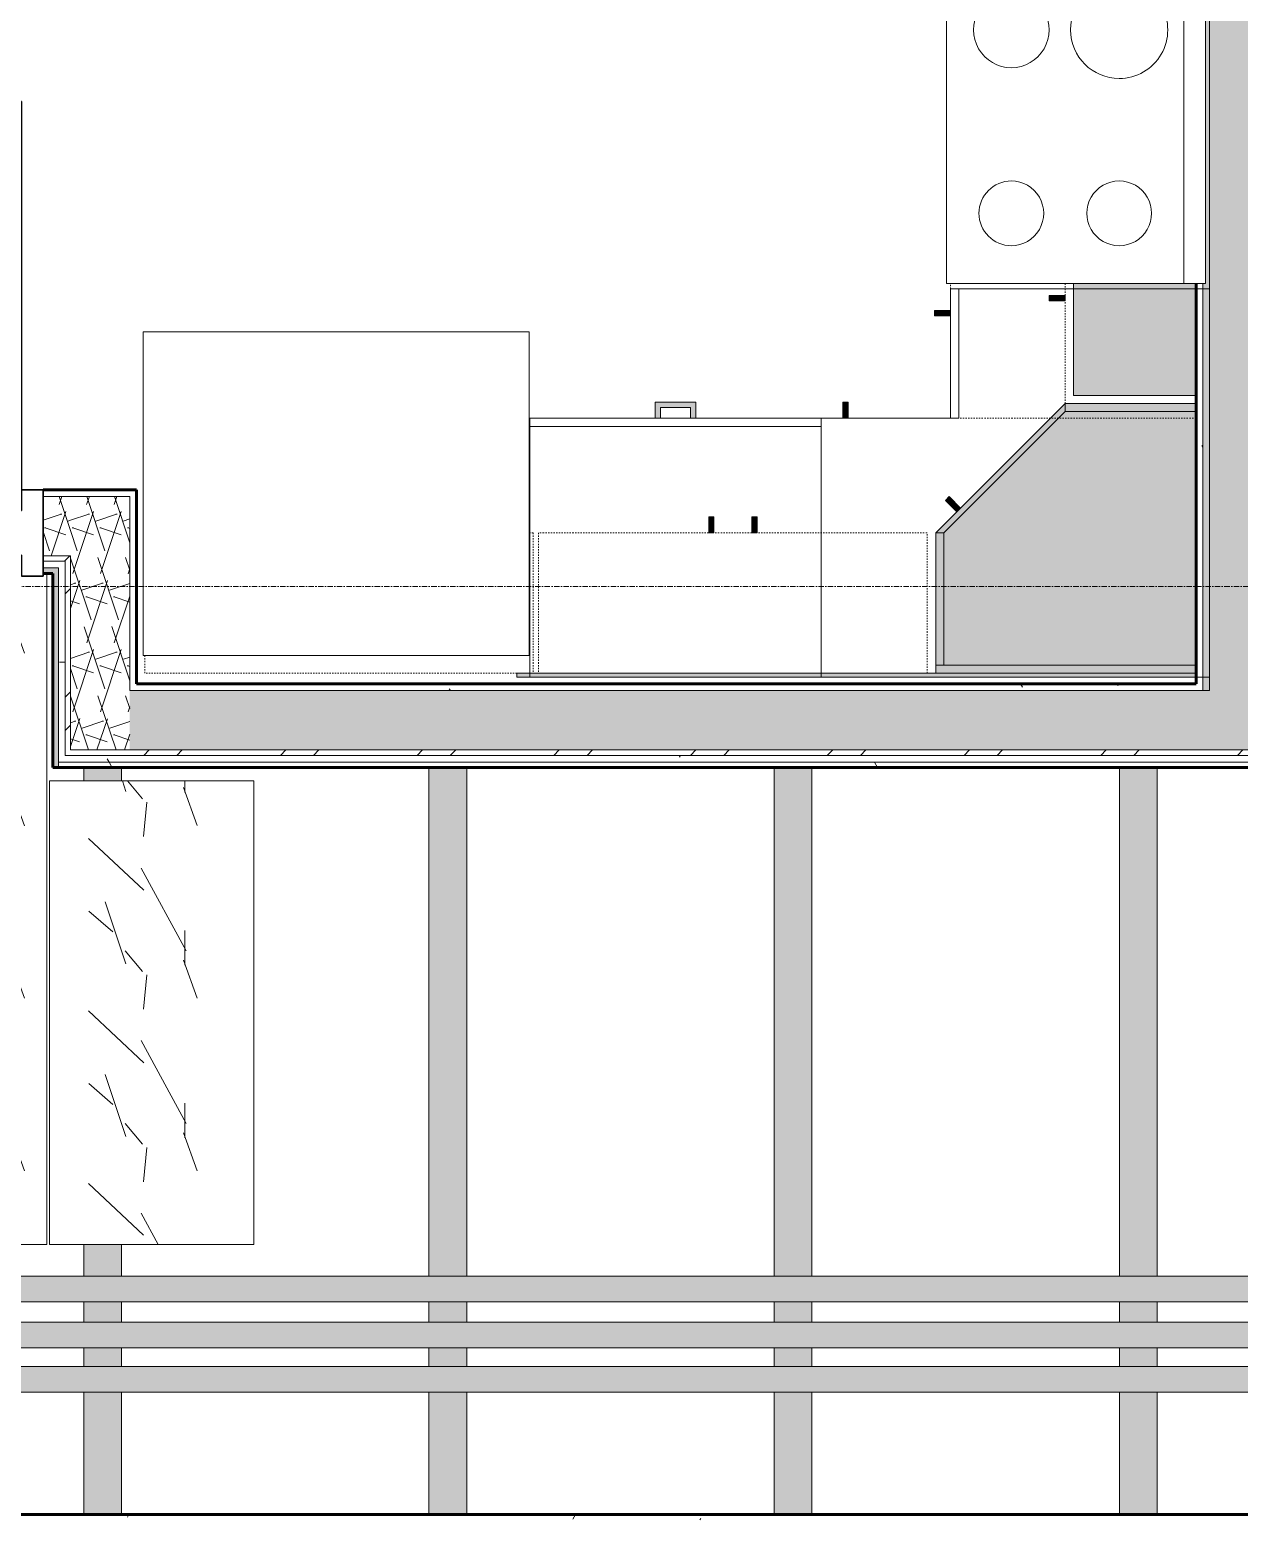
# Model space of a CAD drawing. Header units: inches. Extents: x -4169 to -1846, y 9706 to 12377.
# Drawn here: x -3028.7 to -2916.6, y 10380.9 to 10518.8 of the extents above; entities that cross this region are included whole.
import ezdxf

# ---------------------------------------------------------------- set-up
doc = ezdxf.new("R2010")
doc.units = ezdxf.units.IN
doc.header["$MEASUREMENT"] = 0
doc.linetypes.add('Dash', pattern=[0.25, 0.125, -0.125])
doc.linetypes.add('Grid Line 1_2_', pattern=[0.8749999999999999, 0.4999999999999999, -0.125, 0.125, -0.125])
for name, color, linetype, lineweight in [('0-1', 7, 'Continuous', 5), ('0-2', 50, 'Continuous', 18), ('A-CLNG', 13, 'Continuous', 18), ('A-CLNG-PATT-1', 252, 'Continuous', 18), ('A-DOOR', 31, 'Continuous', 18), ('A-DOOR-6', 31, 'Continuous', 30), ('A-DOOR-7', 31, 'Continuous', 9), ('A-DOOR-FRAM', 31, 'Continuous', 30), ('A-WALL', 113, 'Continuous', 18), ('A-WALL-2', 96, 'Continuous', 5), ('A-WALL-5', 50, 'Continuous', 18), ('A-WALL-PATT-4', 111, 'Continuous', 9), ('I-WALL', 2, 'Continuous', 18), ('I-WALL-2', 2, 'Continuous', 5), ('I-WALL-3', 2, 'Continuous', 60), ('P-PIPE', 3, 'Continuous', 9), ('P-PIPE-1', 3, 'Continuous', 5), ('Q-CASE', 31, 'Continuous', 9), ('Q-CASE-1', 9, 'Continuous', 9), ('Q-CASE-3', 250, 'Continuous', 9), ('Q-CASE-4', 250, 'Dash', 9), ('Q-CASE-5', 254, 'Continuous', 9), ('Q-CASE-HDLN-1', 250, 'Dash', 9), ('Q-SPCQ-1', 250, 'Continuous', 9), ('S-BEAM', 12, 'Continuous', 9), ('S-GRID-1', 1, 'Grid Line 1_2_', 9)]:
    doc.layers.add(name, color=color, linetype=linetype, lineweight=lineweight)
pattern_1 = [(0, (0, 0), (20.48, 5.12), [0.845, -14.515, 0.845, -14.515, -81.92]), (0, (0, 0), (20.48, 5.12), [-30.72, 0.845, -29.875, 0.845, -14.515, -35.84]), (0, (0, 0), (20.48, 5.12), [-76.8, 0.845, -9.395, 0.845, -24.755]), (120, (7.68, 2.56), (-14.67405006737632, 15.1762002695053), [0.8449999999999999, -14.515, 0.8449999999999999, -14.515, -81.91999999999999]), (120, (7.68, 2.56), (-14.67405006737632, 15.1762002695053), [-30.72, 0.8449999999999999, -29.875, 0.8449999999999999, -14.515, -35.84]), (120, (7.68, 2.56), (-14.67405006737632, 15.1762002695053), [-76.79999999999998, 0.8449999999999999, -9.394999999999998, 0.8449999999999999, -24.755]), (240, (10.24, 12.8), (-5.805949932623669, -20.2962002695053), [0.845, -14.515, 0.845, -14.515, -81.92]), (240, (10.24, 12.8), (-5.805949932623669, -20.2962002695053), [-30.72, 0.845, -29.875, 0.845, -14.515, -35.84]), (240, (10.24, 12.8), (-5.805949932623669, -20.2962002695053), [-76.8, 0.845, -9.395, 0.845, -24.755])]
pattern_2 = [(161.57, (0.32, 0.32), (-2.560496184573631, -0.0005373861552858683), [0, -18.214, 2.022, 0]), (18.43, (-0.32, 0.32), (-2.560496184573631, 0.0005373861552860904), [0, -18.214, 2.022, 0]), (108.43, (0.32, 0.32), (1.279220909290681, -6.400876726295667), [6.069999999999999, -14.166]), (71.57, (-0.32, 0.32), (1.279220909290681, 6.400876726295667), [6.07, -14.166])]
pattern_3 = [(45, (0, 0), (-6.335676759431466, 6.335676759431466), []), (45, (0, 9.6), (-6.335676759431466, 6.335676759431466), [])]

# ---------------------------------------------------------------- blocks, each defined once
blk = doc.blocks.new('Refrigerator_-_Side-by-Side_6047 - 36_ X 30_-345559-ENLARGED RCP - 2ND FLOOR PLAN')
at = {"layer": 'Q-SPCQ-1'}
for p, q in [((17.87499999999981, 14.42220360188391), (-17.87500000000018, 14.42220360188391)), ((-17.87500000000018, 14.42220360188391), (-17.87500000000018, -15.57779639811609)), ((17.8749999999998, -15.57779639811608), (17.8749999999998, 14.42220360188391)), ((-17.87500000000018, -15.57779639811608), (17.87499999999981, -15.57779639811608))]:
    blk.add_line(p, q, dxfattribs=at)
blk = doc.blocks.new('Range - 24_ x 30_-2320547-ENLARGED RCP - 2ND FLOOR PLAN')
at = {"layer": 'Q-SPCQ-1'}
for p, q in [((29.99999999999996, 23.99999999999998), (-1.957539771512496e-42, 23.99999999999998)), ((-1.957539771512497e-42, 23.99999999999999), (0, 0)), ((29.99999999999996, 0), (29.99999999999996, 23.99999999999998)), ((-2.664535259100375e-15, 21.99999999999997), (29.9999999999962, 21.99999999999997)), ((0, 0), (29.99999999999996, 0))]:
    blk.add_line(p, q, dxfattribs=at)
for centre, radius, start, end in [((6.499999999999339, 16.00000000000003), 4.499999999999293, 359.9999999999996, 179.9999999999998), ((23.49999999999869, 16.00000000000002), 2.999999999999963, 359.9999999999996, 179.9999999999997), ((6.499999999999339, 16.00000000000006), 4.499999999999299, 179.9999999999997, 359.9999999999989), ((23.49999999999869, 16.00000000000005), 2.999999999999962, 180.0000000000001, 3.562221243239139e-13), ((6.499999999999833, 5.999999999999932), 3.499999999999869, 359.9999999999996, 179.9999999999998), ((23.49999999999989, 5.999999999999961), 2.999999999999918, 359.9999999999996, 180), ((6.499999999999833, 5.999999999999954), 3.49999999999987, 180.0000000000001, 3.562221243239139e-13), ((23.49999999999989, 5.999999999999978), 2.999999999999916, 179.9999999999998, 359.9999999999989)]:
    blk.add_arc(centre, radius, start, end, dxfattribs=at)
blk = doc.blocks.new('OD_CW_Countertop - OD_CW_Countertop-2603317-ENLARGED RCP - 2ND FLOOR PLAN')
at = {"layer": 'Q-CASE-HDLN-1'}
for p, q in [((0.7377049180327883, -22.75000000066869), (0.7377049180327883, -2.575717417130423e-13)), ((0.7377049180327883, -2.589040093425925e-13), (10.23770491797858, -2.589040093425925e-13)), ((10.72615093273298, -2.589040093425925e-13), (13.23770491798216, -2.589040093425925e-13)), ((43.23770491798205, -2.589040093425925e-13), (48.862704917987, -2.589040093425925e-13)), ((49.36207775483152, -2.589040093425925e-13), (52.11333208114236, -2.589040093425925e-13)), ((52.61270491798687, -2.589040093425925e-13), (60.24925890323166, -2.589040093425925e-13)), ((60.7377049179856, -2.589040093425925e-13), (70.2377049179805, -2.589040093425925e-13)), ((70.2377049179805, -2.589040093425925e-13), (70.2377049179805, -22.75000000063773))]:
    blk.add_line(p, q, dxfattribs=at)
blk = doc.blocks.new('300 Series Wall Hung Cabinet_302 - 36_ x 36_-2571299-ENLARGED RCP - 2ND FLOOR PLAN')
at = {"layer": 'Q-CASE-1'}
for points in [[(-2.249999999996248, -13.18750000004974), (-2.249999999996248, -14.68675565727182), (-1.761553985242074, -14.68675565727182), (-1.761553985242074, -13.18750000004974)], [(1.750000000003695, -13.18750000004974), (1.750000000003695, -14.68675565727182), (2.238446014757869, -14.68675565727182), (2.238446014757869, -13.18750000004974)]]:
    blk.add_hatch(color=256, dxfattribs=at).paths.add_polyline_path(points, flags=0)
at = {"layer": 'Q-CASE-3'}
for p, q in [((-1.761553985245549, -13.18750000003935), (-2.249999999999733, -13.18750000003935)), ((-2.249999999999733, -13.18750000003935), (-2.249999999999733, -14.68675565726167)), ((-1.761553985245555, -14.68675565726167), (-1.761553985245555, -13.18750000003935)), ((2.23844601475449, -13.18750000003933), (1.750000000000306, -13.18750000003933)), ((1.750000000000306, -13.18750000003933), (1.750000000000306, -14.68675565726166)), ((2.238446014754484, -14.68675565726165), (2.238446014754484, -13.18750000003933)), ((-2.249999999999733, -14.68675565726167), (-1.761553985245549, -14.68675565726167)), ((1.750000000000306, -14.68675565726166), (2.23844601475449, -14.68675565726166))]:
    blk.add_line(p, q, dxfattribs=at)
at = {"layer": 'Q-CASE-4'}
for p, q in [((-17.99999999999978, -0.1875000000001704), (-17.99999999999978, -13.18750000003939)), ((18.0000000000002, -13.18750000003939), (18.0000000000002, -0.1875000000001705)), ((-17.99999999999978, -13.18750000003939), (18.0000000000002, -13.18750000003939))]:
    blk.add_line(p, q, dxfattribs=at)
blk = doc.blocks.new('300 Series Wall Hung Cabinet_302 - 18_ x 36_-V68-ENLARGED RCP - 2ND FLOOR PLAN')
at = {"layer": 'Q-CASE-4'}
for p, q in [((17.61249999426414, 13.18750000003899), (18.0000000000002, 13.18750000003899)), ((18.0000000000002, 13.18750000003899), (18.0000000000002, 0.1874999999997655)), ((-17.99999999999978, 0.1874999999997655), (-17.99999999999978, 1.812499987809711)), ((16.48749999993261, 0.1874999999997655), (-17.99999999999978, 0.1874999999997655))]:
    blk.add_line(p, q, dxfattribs=at)
blk = doc.blocks.new('Base Cabinet 3 Drawer 230 - Base Cabinet 3 Drawer 230 27_-2602705-ENLARGED RCP - 2ND FLOOR PLAN')
at = {"layer": 'Q-CASE-5'}
blk.add_hatch(color=256, dxfattribs=at).paths.add_polyline_path([(-0.6379222451255372, 24.00000000001053), (-0.6379222451255372, 25.00062716316593), (2.113332081185262, 25.00062716316593), (2.113332081185262, 24.00000000001053), (2.612704918030033, 24.00000000001053), (2.612704918030033, 25.50000000001087), (-1.137295081970137, 25.50000000001087), (-1.137295081970137, 24.00000000001053)], flags=0)
at = {"layer": 'Q-CASE-3'}
for p, q in [((-1.137295081967465, 23.99999999999995), (-1.137295081967467, 25.49999999999995)), ((-1.137295081967469, 25.49999999999995), (2.612704918032532, 25.49999999999994)), ((2.113332081187912, 25.00062716315531), (-0.6379222451228473, 25.00062716315533)), ((-0.6379222451228459, 23.99999999999995), (-0.6379222451228473, 25.00062716315533)), ((2.113332081187913, 23.99999999999995), (2.113332081187912, 25.00062716315531)), ((2.612704918032529, 25.49999999999994), (2.612704918032533, 23.99999999999995)), ((-12.76229508196745, 23.99999999999998), (14.23770491803254, 23.99999999999998)), ((-12.76229508196745, 23.24999999999998), (-12.76229508196745, 23.99999999999998)), ((-1.137295081967467, 23.99999999999995), (-0.6379222451228459, 23.99999999999995)), ((2.612704918032535, 23.99999999999995), (2.113332081187914, 23.99999999999995)), ((14.23770491803254, 23.99999999999998), (14.23770491803254, 23.24999999999998)), ((14.23770491803254, 23.24999999999998), (-12.76229508196745, 23.24999999999998)), ((-12.76229508196745, 23.24999999999998), (-12.76229508196745, -7.993605777301063e-14)), ((14.23770491803254, -7.993605777301063e-14), (14.23770491803254, 23.24999999999998)), ((-12.76229508196745, -7.993605777301063e-14), (14.23770491803254, -7.993605777301063e-14))]:
    blk.add_line(p, q, dxfattribs=at)
blk = doc.blocks.new('308 - 308-V75-ENLARGED RCP - 2ND FLOOR PLAN')
at = {"layer": 'Q-CASE'}
blk.add_hatch(color=256, dxfattribs=at).paths.add_polyline_path([(-12.00000000000256, 13.18750000008691), (-11.2500000000029, 13.18750000008725), (-3.75166564481333e-12, 24.43750000008793), (-3.240074875066058e-12, 25.18750000008759), (-11.74300699300892, 13.44449300708089)], flags=0)
at = {"layer": 'Q-CASE-1'}
for points in [[(8.770250780886611, 24.43750000008793), (12.12500000029303, 24.43750000008793), (12.12500000029303, 25.18750000008793), (-3.240074875066058e-12, 25.18750000008759), (-3.240074875066058e-12, 24.43750000008793)], [(12.12500000029286, 0.9375000000100612), (12.12500000029303, 24.43750000008793), (-3.75166564481333e-12, 24.43750000008793), (-11.25000000000273, 13.18750000008725), (-11.25000000000307, 0.9375000000100612), (8.77025078088644, 0.9375000000100612)], [(-12.00000000000273, 0.9375000000100612), (-11.25000000000307, 0.9375000000100612), (-11.2500000000029, 13.18750000008691), (-12.00000000000256, 13.18750000008691), (-12.0000000000029, 11.06249999998175)], [(-3.922195901395754e-12, 0.1875000000100613), (12.12500000029286, 0.1875000000100613), (12.12500000029286, 0.9375000000100612), (-12.00000000000273, 0.9375000000100612), (-12.00000000000273, 0.1875000000100613), (-11.25000000000307, 0.1875000000100613)]]:
    blk.add_hatch(color=256, dxfattribs=at).paths.add_polyline_path(points, flags=0)
at = {"layer": 'Q-CASE-5'}
blk.add_hatch(color=256, dxfattribs=at).paths.add_polyline_path([(-10.04728645042337, 15.14021354966728), (-9.7019029611464, 15.48559703894459), (-10.76203680310073, 16.54573088089789), (-11.10742029237684, 16.20034739162161)], flags=0)
at = {"layer": 'Q-CASE'}
for p, q in [((-11.99999999999977, 13.18750000007733), (-1.718625242119753e-13, 25.18750000007765)), ((-1.718625242119753e-13, 25.18750000007765), (-1.718625242119753e-13, 24.4375000000775)), ((-1.718625242119753e-13, 24.4375000000775), (-11.24999999999976, 13.18750000007733)), ((-11.24999999999976, 13.18750000007733), (-11.99999999999977, 13.18750000007733))]:
    blk.add_line(p, q, dxfattribs=at)
at = {"layer": 'Q-CASE-3'}
for p, q in [((-3.517186542012507e-13, 25.18750000007765), (12.12500000029658, 25.18750000007765)), ((-3.503974241397958e-13, 24.43750000007799), (-3.517186542012507e-13, 25.18750000007765)), ((-11.24999999999987, 13.18750000007722), (-6.714628852932957e-13, 24.43750000007753)), ((-6.714628852932957e-13, 24.43750000007753), (12.12500000029639, 24.43750000007753)), ((12.12500000029637, 24.43750000007799), (-3.517186542012507e-13, 24.43750000007799)), ((-10.76203680309766, 16.54573088088797), (-11.10742029237389, 16.20034739161175)), ((-11.10742029237388, 16.20034739161175), (-10.04728645041969, 15.14021354965755)), ((-9.701902961143464, 15.48559703893377), (-10.76203680309766, 16.54573088088797)), ((-11.99999999999978, 13.18750000007734), (-11.24999999999978, 13.18750000007734)), ((-11.99999999999978, 0.937499999999832), (-11.99999999999978, 13.18750000007734)), ((-11.24999999999987, 0.9374999999998294), (-11.24999999999987, 13.18750000007722)), ((-11.24999999999978, 13.18750000007734), (-11.24999999999978, 0.937499999999832)), ((-11.24999999999978, 0.937499999999832), (-11.99999999999978, 0.937499999999832)), ((-11.99999999999974, 0.1874999999998294), (-11.99999999999974, 0.9374999999998294)), ((-11.99999999999974, 0.9374999999998294), (12.1250000002958, 0.9374999999998294)), ((12.12500000029597, 0.9374999999998294), (-11.24999999999987, 0.9374999999998294))]:
    blk.add_line(p, q, dxfattribs=at)
blk = doc.blocks.new('Base Cabinet Corner 197 - Base Cabinet Corner 197-2569781-ENLARGED RCP - 2ND FLOOR PLAN')
at = {"layer": 'Q-CASE-5'}
for points in [[(0.7336453986006858, 33.51155398524975), (2.232901055823106, 33.51155398524941), (2.232901055823276, 34.00000000000393), (0.7336453986008563, 34.00000000000427)], [(10.23770491804509, 24.99674494113274), (10.23770491804492, 24.0000000000039), (10.72615093279944, 24.00000000000382), (10.72615093279978, 25.49925565722624), (10.23770491804527, 25.49925565722632), (10.23770491804509, 25.37500000027695)]]:
    blk.add_hatch(color=256, dxfattribs=at).paths.add_polyline_path(points, flags=0)
at = {"layer": 'Q-CASE-3'}
for p, q in [((0.7377049180324715, 35.99999999999996), (-23.26229508196744, 35.99999999999996)), ((-23.26229508196744, 35.99999999999996), (-23.26229508196744, -9.059419880941276e-14)), ((0.7377049180324715, 23.25000000000006), (0.7377049180324715, 35.99999999999996)), ((0.7377049180324715, 23.99999999999989), (0.7377049180324715, 35.99999999999996)), ((0.7336453985879625, 33.99999999999993), (0.7336453985879627, 33.51155398524574)), ((2.232901055810287, 33.99999999999993), (0.7336453985879626, 33.99999999999993)), ((0.7336453985879628, 33.51155398524575), (2.232901055810285, 33.51155398524575)), ((2.232901055810285, 33.51155398524574), (2.232901055810286, 33.99999999999993)), ((10.72615093278658, 25.49925565722229), (10.2377049180324, 25.49925565722229)), ((10.2377049180324, 25.49925565722229), (10.2377049180324, 23.99999999999997)), ((10.72615093278657, 23.99999999999997), (10.72615093278657, 25.49925565722229)), ((12.73770491803259, 23.99999999999989), (0.7377049180324712, 23.99999999999989)), ((0.7377049180324715, 23.25000000000006), (0.7377049180324715, 23.99999999999989)), ((10.2377049180324, 23.99999999999997), (10.72615093278658, 23.99999999999997)), ((12.73770491803259, -9.059419880941276e-14), (12.73770491803259, 23.99999999999989)), ((12.73770491803259, 23.25000000000006), (0.7377049180324712, 23.25000000000006)), ((-23.26229508196744, -9.059419880941276e-14), (12.73770491803259, -9.059419880941276e-14))]:
    blk.add_line(p, q, dxfattribs=at)
blk = doc.blocks.new('300 Series Wall Hung Cabinet_301 - 12_-2216986-ENLARGED RCP - 2ND FLOOR PLAN')
at = {"layer": 'Q-CASE-1'}
for points in [[(5.249999999988744, -12.43750000000864), (5.249999999988403, -1.062499999707427), (-5.124999999933947, -1.062499999707768), (-5.124999999933606, -12.43750000004274), (-0.2655912026035593, -12.43750000004257)], [(-3.511553985257364, -13.18750000004275), (-4.000000000011368, -13.18750000004275), (-4.000000000011027, -14.686755657265), (-3.511553985257023, -14.686755657265)]]:
    blk.add_hatch(color=256, dxfattribs=at).paths.add_polyline_path(points, flags=0)
at = {"layer": 'Q-CASE-3'}
for p, q in [((5.249999999999917, -1.062499999703528), (5.249999999999917, -12.4375000000391)), ((5.249999999999917, -12.4375000000391), (-5.12499999992558, -12.4375000000391)), ((-3.51155398524565, -13.18750000003935), (-3.999999999999833, -13.18750000003935)), ((-3.999999999999833, -13.18750000003935), (-3.999999999999833, -14.68675565726168)), ((-3.511553985245655, -14.68675565726168), (-3.511553985245655, -13.18750000003935)), ((-3.999999999999833, -14.68675565726168), (-3.51155398524565, -14.68675565726168))]:
    blk.add_line(p, q, dxfattribs=at)
at = {"layer": 'Q-CASE-4'}
for p, q in [((6.000000000000202, -13.18750000003934), (6.000000000000202, -1.06249999970352)), ((-5.12499999992632, -13.18750000003934), (6.000000000000202, -13.18750000003934))]:
    blk.add_line(p, q, dxfattribs=at)
blk = doc.blocks.new('CTR - 1st Phase - Unit Layouts_rvt-1-ENLARGED RCP - 2ND FLOOR PLAN')
at = {"layer": 'A-WALL-2'}
blk.add_hatch(color=256, dxfattribs=at).paths.add_polyline_path([(-2983.523736679711, 10458.78939611052), (-2920.573736679347, 10458.78939611052), (-2920.573736679347, 10459.16439611052), (-2983.523736679711, 10459.16439611052)], flags=0)
at = {"layer": 'A-WALL-5'}
for p, q in [((-2920.573736679344, 10459.16439611051), (-2983.523736679707, 10459.16439611051)), ((-2983.523736679707, 10458.78939611051), (-2983.523736679707, 10459.16439611051)), ((-2983.523736679707, 10458.78939611051), (-2920.573736679345, 10458.78939611051))]:
    blk.add_line(p, q, dxfattribs=at)
at = {"layer": '0-2'}
for name, p, rotation in [('OD_CW_Countertop - OD_CW_Countertop-2603317-ENLARGED RCP - 2ND FLOOR PLAN', (-2943.323736680014, 10482.05169119253), 89.9999999999732), ('Range - 24_ x 30_-2320547-ENLARGED RCP - 2ND FLOOR PLAN', (-2943.698736680116, 10525.28939611051), 269.9999999999817), ('300 Series Wall Hung Cabinet_301 - 12_-2216986-ENLARGED RCP - 2ND FLOOR PLAN', (-2919.51123667964, 10490.16439611058), 269.9999999999974), ('Base Cabinet Corner 197 - Base Cabinet Corner 197-2569781-ENLARGED RCP - 2ND FLOOR PLAN', (-2919.323736679344, 10482.05169119248), 90.00000000000179), ('Refrigerator_-_Side-by-Side_6047 - 36_ X 30_-345559-ENLARGED RCP - 2ND FLOOR PLAN', (-3000.273736685378, 10475.21159970021), 180), ('300 Series Wall Hung Cabinet_302 - 36_ x 36_-2571299-ENLARGED RCP - 2ND FLOOR PLAN', (-2963.511236679639, 10458.97689611051), 180)]:
    blk.add_blockref(name, p, dxfattribs=dict(at, rotation=rotation))
for name, p in [('Base Cabinet 3 Drawer 230 - Base Cabinet 3 Drawer 230 27_-2602705-ENLARGED RCP - 2ND FLOOR PLAN', (-2969.561441597377, 10458.78939611076)), ('308 - 308-V75-ENLARGED RCP - 2ND FLOOR PLAN', (-2932.69873667964, 10458.97689611051)), ('300 Series Wall Hung Cabinet_302 - 18_ x 36_-V68-ENLARGED RCP - 2ND FLOOR PLAN', (-3000.01123667964, 10458.97689611051))]:
    blk.add_blockref(name, p, dxfattribs=at)
blk = doc.blocks.new('CTR - 1st Phase - Shell_rvt-1-ENLARGED RCP - 2ND FLOOR PLAN')
at = {"layer": 'S-GRID-1'}
blk.add_line((-1846.456384802927, 10467.18939611052), (-4136.464459160497, 10467.18939611053), dxfattribs=at)
blk = doc.blocks.new('Dimension Lumber - LVL - 3_5X5_5-2120531-ENLARGED RCP - 2ND FLOOR PLAN')
at = {"layer": 'S-BEAM'}
h = blk.add_hatch(color=256, dxfattribs=at)
h.paths.add_polyline_path([(-34.62499999998692, 1.750000000004386), (-34.62499999998692, -1.749999999996693), (-23.28685949748046, -1.749999999996864), (-23.28685949748046, 1.750000000004216), (-25.90148839424, 1.750000000004216)], flags=0)
h.paths.add_polyline_path([(-20.91185949747341, -1.749999999996864), (-19.15884771874118, -1.749999999996864), (-19.15884771874118, 1.750000000004216), (-20.91185949747341, 1.750000000004216)], flags=0)
h.paths.add_polyline_path([(-16.78384771873584, 1.750000000004216), (-16.78384771873584, -1.749999999996864), (-14.91620703162255, -1.749999999997034), (-14.91620703162255, 1.750000000004045), (-15.84728043454686, 1.750000000004216)], flags=0)
h.paths.add_polyline_path([(-12.5412070316155, 1.750000000004045), (-12.5412070316155, -1.749999999997034), (-9.599999999849727, -1.749999999997034), (-9.599999999849727, 1.750000000004045)], flags=0)
h.paths.add_polyline_path([(33.37500000005831, -1.749999999997716), (34.62500000002137, -1.749999999997716), (34.62500000002137, 1.750000000003363), (33.37500000005831, 1.750000000003363), (33.37500000005831, -1.073660709659795)], flags=0)
for p, q in [((-34.62500000000161, 1.749999999999968), (-23.28685949749155, 1.749999999999968)), ((-20.91185949748952, 1.749999999999968), (-19.15884771875226, 1.749999999999968)), ((-16.78384771875195, 1.749999999999968), (-14.91620703163306, 1.749999999999968)), ((-12.54120703163275, 1.749999999999968), (-9.599999999863327, 1.749999999999968)), ((33.37500000004462, 1.749999999999968), (34.625000000008, 1.749999999999968)), ((-34.62500000000203, -1.750000000000163), (-23.2868594974919, -1.750000000000163)), ((-20.91185949748986, -1.750000000000163), (-19.15884771875259, -1.750000000000163)), ((-16.78384771875227, -1.750000000000163), (-14.91620703163338, -1.750000000000163)), ((-12.54120703163304, -1.750000000000163), (-9.599999999863599, -1.750000000000163)), ((33.37500000004462, -1.750000000000163), (34.62500000000885, -1.750000000000163))]:
    blk.add_line(p, q, dxfattribs=at)
blk = doc.blocks.new('Dimension Lumber - LVL - 3_5X5_5-V168-ENLARGED RCP - 2ND FLOOR PLAN')
at = {"layer": 'S-BEAM'}
h = blk.add_hatch(color=256, dxfattribs=at)
h.paths.add_polyline_path([(-34.62499999998624, 1.536685302090755), (-34.62499999998624, -1.749999999996864), (-23.28685949747978, -1.749999999997034), (-23.28685949747978, 1.750000000004045), (-34.62499999998624, 1.750000000004216)], flags=0)
h.paths.add_polyline_path([(-20.91185949747273, 1.536685302090584), (-20.91185949747273, -1.749999999997034), (-19.1588477187405, -1.749999999997034), (-19.1588477187405, 1.750000000004045), (-20.91185949747273, 1.750000000004045)], flags=0)
h.paths.add_polyline_path([(-16.78384771873516, 1.750000000004045), (-16.78384771873516, -1.749999999997034), (-14.91620703162186, -1.749999999997205), (-14.91620703162186, 1.750000000003875), (-15.84728043454618, 1.750000000004045)], flags=0)
h.paths.add_polyline_path([(-12.54120703161482, -1.749999999997205), (34.62500000001864, -1.749999999997887), (34.62500000001864, 1.750000000003193), (-12.54120703161482, 1.750000000003875), (-12.54120703161482, 1.536685302090414)], flags=0)
for p, q in [((-34.62500000000161, 1.749999999999968), (-23.28685949749154, 1.749999999999968)), ((-20.91185949748952, 1.749999999999968), (-19.15884771875225, 1.749999999999968)), ((-16.78384771875194, 1.749999999999968), (-14.91620703163264, 1.749999999999968)), ((-12.54120703163232, 1.749999999999968), (34.62500000000885, 1.749999999999968)), ((-34.62500000000203, -1.750000000000163), (-23.2868594974919, -1.750000000000163)), ((-20.91185949748987, -1.750000000000163), (-19.15884771875259, -1.750000000000163)), ((-16.78384771875226, -1.750000000000163), (-14.91620703163294, -1.750000000000163)), ((-12.54120703163261, -1.750000000000163), (34.62500000000843, -1.750000000000163))]:
    blk.add_line(p, q, dxfattribs=at)
blk = doc.blocks.new('HOLLOW METAL - UNIT DOOR-2160818-ENLARGED RCP - 2ND FLOOR PLAN')
at = {"layer": 'A-DOOR-6'}
for p, q in [((17.99999999999985, 40.12499999999997), (16.24999999999985, 40.12499999999997)), ((16.24999999999985, 40.12499999999997), (16.2499999999999, 4.124999999999967)), ((17.9999999999999, 4.124999999999972), (17.99999999999985, 40.12499999999997)), ((16.2499999999999, 4.124999999999967), (17.9999999999999, 4.124999999999972))]:
    blk.add_line(p, q, dxfattribs=at)
at = {"layer": 'A-DOOR-7'}
blk.add_arc((17.99999999999991, 4.12499999999997), 35.99999999999997, 90.00000000000044, 180.0000000000005, dxfattribs=at)
at = {"layer": 'A-DOOR-FRAM'}
for p, q in [((-18.00000000000011, 4.124999999999997), (-20.0000000000001, 4.124999999999997)), ((-20.0000000000001, 4.124999999999997), (-20.0000000000001, -3.87499999999997)), ((-18.00000000000011, 2.187500000000005), (-18.00000000000011, 4.124999999999997)), ((17.99999999999989, 4.124999999999997), (17.99999999999989, 2.187500000000005)), ((19.99999999999988, 4.124999999999997), (17.99999999999989, 4.124999999999997)), ((19.99999999999988, -3.87499999999997), (19.99999999999988, 4.124999999999997)), ((-17.37500000000012, 2.187500000000005), (-18.00000000000011, 2.187500000000005)), ((-17.37500000000012, -1.937500000000014), (-17.37500000000012, 2.187500000000005)), ((17.99999999999989, 2.187500000000005), (17.37499999999992, 2.187500000000005)), ((17.37499999999992, 2.187500000000005), (17.37499999999992, -1.937500000000014)), ((-18.00000000000011, -3.87499999999997), (-18.00000000000011, -1.937500000000014)), ((-18.00000000000011, -1.937500000000014), (-17.37500000000012, -1.937500000000014)), ((17.37499999999992, -1.937500000000014), (17.99999999999989, -1.937500000000014)), ((17.99999999999989, -1.937500000000014), (17.99999999999989, -3.87499999999997)), ((-20.0000000000001, -3.87499999999997), (-18.00000000000011, -3.87499999999997)), ((17.99999999999989, -3.87499999999997), (19.99999999999988, -3.87499999999997))]:
    blk.add_line(p, q, dxfattribs=at)

msp = doc.modelspace()

# ---------------------------------------------------------------- hatches: boundary and pattern name
at = {"layer": 'A-CLNG-PATT-1'}
h = msp.add_hatch(dxfattribs=at)
h.set_pattern_fill('FP_55', color=256, style=0, pattern_type=2)
h.set_pattern_definition([(108.435, (4.16, 0), (-16.00052108790088, 32.00033826251902), [6.072, -44.525]), (139.399, (2.24, 5.76), (-96.00016541438214, 79.99987980873014), [2.95, -144.562]), (136.848, (16, 7.68), (-240.0020285187108, 223.9982064010868), [7.017999999999999, -343.889]), (109.983, (10.88, 12.48), (-47.99971113279147, 127.9998680826218), [3.746, -183.53]), (90, (9.6, 0), (-16, 16), [3.2, -12.8]), (118.443, (9.6, 3.2), (112.0002198994884, -207.9993794088488), [8.734, -427.981]), (84.28900000000002, (5.44, 10.88), (-16.00092206112034, -143.9994794650104), [3.216, -157.582]), (129.806, (5.76, 14.08), (64.00060152693437, -80.0001644072721), [2.499, -122.465])])
h.paths.add_polyline_path([(-3084.455205158496, 10406.18939611065), (-3065.505205158498, 10406.18939611065), (-3065.505205158498, 10468.16439611057), (-3067.423736679121, 10468.16439611057), (-3067.423736679121, 10468.41439611056), (-3083.748736679104, 10468.41439611057), (-3083.748736679104, 10450.41439611053), (-3084.455205158496, 10450.41439611053), (-3084.455205158496, 10409.99632363564)], flags=0)
h.paths.add_polyline_path([(-3007.905205158499, 10406.18939611065), (-3007.905205158498, 10449.16439611055), (-3026.855205158498, 10449.16439611055), (-3026.855205158498, 10406.18939611065), (-3008.343406002543, 10406.18939611065)], flags=0)
h.paths.add_polyline_path([(-3065.255205158495, 10406.18939611065), (-3027.105205158498, 10406.18939611065), (-3027.105205158497, 10468.41439611056), (-3027.42373667912, 10468.41439611056), (-3027.42373667912, 10468.16439611056), (-3029.42373667912, 10468.16439611056), (-3029.42373667912, 10468.41439611056), (-3065.255205158496, 10468.41439611056), (-3065.255205158496, 10409.99632363564)], flags=0)
at = {"layer": 'A-WALL-PATT-4'}
h = msp.add_hatch(dxfattribs=at)
h.set_pattern_fill('FP_1', color=256, style=0, pattern_type=2)
h.set_pattern_definition(pattern_1)
h.paths.add_polyline_path([(-2919.948736679347, 10458.16439611052), (-2919.948736679341, 10495.28939611052), (-2920.573736679347, 10495.28939611052), (-2920.573736679347, 10458.16439611052)], flags=0)
h.paths.add_polyline_path([(-2920.573736679346, 10525.28939611053), (-2919.948736679341, 10525.28939611053), (-2919.94873667934, 10576.28939611051), (-2920.573736679346, 10576.28939611051), (-2920.573736679346, 10526.04628587438)], flags=0)
h.paths.add_polyline_path([(-2920.573736679346, 10581.03939611053), (-2919.94873667934, 10581.03939611053), (-2919.948736679339, 10698.5026946766), (-2920.573736679346, 10698.5026946766), (-2920.573736679346, 10590.97206691012)], flags=0)
h.paths.add_polyline_path([(-2919.948736679339, 10770.5026946766), (-2919.948736679339, 10843.13939611053), (-2920.573736679345, 10843.13939611053), (-2920.573736679345, 10770.5026946766)], flags=0)
h = msp.add_hatch(dxfattribs=at)
h.set_pattern_fill('FP_2', color=256, style=0, pattern_type=2)
h.set_pattern_definition(pattern_2)
h.paths.add_polyline_path([(-2919.32272200307, 10457.53939611052), (-2913.823736679347, 10457.53939611052), (-2913.823736679346, 10691.35360670466), (-2913.948736673989, 10691.35360670466), (-2913.948736673988, 10721.35360670467), (-2913.823736679346, 10721.35360670467), (-2913.823736679345, 10843.13939611053), (-2919.323736679345, 10843.13939611053), (-2919.323736679348, 10457.53939611052)], flags=0)
h = msp.add_hatch(dxfattribs=at)
h.set_pattern_fill('FP_1', color=256, style=0, pattern_type=2)
h.set_pattern_definition(pattern_1)
h.paths.add_polyline_path([(-3019.398736684892, 10475.53939611056), (-3019.42121869928, 10476.16439611056), (-3027.42373667912, 10476.16439611056), (-3027.42373667912, 10475.53939611056), (-3024.898736684892, 10475.53939611056)], flags=0)
h.paths.add_polyline_path([(-3084.748736679086, 10475.53939611056), (-3067.423736679121, 10475.53939611056), (-3067.423736679121, 10476.16439611057), (-3084.748736679086, 10476.16439611057), (-3084.748736679086, 10475.77978072596)], flags=0)
h = msp.add_hatch(dxfattribs=at)
h.set_pattern_fill('FP_2', color=256, style=0, pattern_type=2)
h.set_pattern_definition(pattern_2)
h.paths.add_polyline_path([(-3024.89873668499, 10470.03939611056), (-3024.898736684892, 10475.53939611056), (-3027.42373667912, 10475.53939611056), (-3027.42373667912, 10470.03939611057), (-3025.226390023301, 10470.03939611057)], flags=0)
h.paths.add_polyline_path([(-3084.873736679104, 10470.03939611057), (-3067.423736679135, 10470.03939611057), (-3067.423736679121, 10475.53939611056), (-3085.373736679103, 10475.53939611056), (-3085.373736679103, 10470.03939611057)], flags=0)
h = msp.add_hatch(dxfattribs=at)
h.set_pattern_fill('FP_2', color=256, style=0, pattern_type=2)
h.set_pattern_definition(pattern_2)
h.paths.add_polyline_path([(-3019.398736684893, 10452.03939611052), (-3019.398736684892, 10475.53939611056), (-3024.898736684892, 10475.53939611056), (-3024.898736684893, 10452.03939611053)], flags=0)
h = msp.add_hatch(dxfattribs=at)
h.set_pattern_fill('FP_38', color=256, style=0, pattern_type=2)
h.set_pattern_definition(pattern_3)
h.paths.add_polyline_path([(-3025.444191230346, 10469.53939611056), (-3025.398736684893, 10469.53939611056), (-3025.413022399178, 10470.03939611057), (-3027.42373667912, 10470.03939611057), (-3027.42373667912, 10469.53939611056), (-3026.023736684893, 10469.53939611056)], flags=0)
h.paths.add_polyline_path([(-3083.748736679104, 10469.53939611057), (-3067.423736679121, 10469.53939611057), (-3067.423736679121, 10470.03939611057), (-3084.873736679106, 10470.03939611057), (-3084.873736679106, 10469.53939611057), (-3084.248736679105, 10469.53939611057)], flags=0)
h = msp.add_hatch(dxfattribs=at)
h.set_pattern_fill('FP_1', color=256, style=0, pattern_type=2)
h.set_pattern_definition(pattern_1)
h.paths.add_polyline_path([(-3026.023736684894, 10450.91439611052), (-3025.398736684893, 10450.91439611052), (-3025.398736684893, 10469.53939611056), (-3026.023736684893, 10469.53939611056), (-3026.023736684893, 10468.78939611057)], flags=0)
h = msp.add_hatch(dxfattribs=at)
h.set_pattern_fill('FP_38', color=256, style=0, pattern_type=2)
h.set_pattern_definition(pattern_3)
h.paths.add_polyline_path([(-3025.226390023301, 10451.53939611052), (-3024.89873668504, 10451.53939611052), (-3024.89873668504, 10470.03939611049), (-3025.398736684893, 10470.03939611057), (-3025.398736684893, 10451.53939611052)], flags=0)
h = msp.add_hatch(dxfattribs=at)
h.set_pattern_fill('FP_1', color=256, style=0, pattern_type=2)
h.set_pattern_definition(pattern_1)
h.paths.add_polyline_path([(-2788.69873667896, 10457.53939611051), (-2786.098736680264, 10457.53939611051), (-2786.098736679576, 10458.16439611052), (-2912.698736679347, 10458.16439611052), (-2912.697722003069, 10457.53939611052), (-2788.864613732691, 10457.53939611051)], flags=0)
h.paths.add_polyline_path([(-3018.773736684893, 10457.53939611052), (-2919.948736679347, 10457.53939611052), (-2919.948736679347, 10458.16439611052), (-3018.773736684893, 10458.16439611052)], flags=0)
h = msp.add_hatch(dxfattribs=at)
h.set_pattern_fill('FP_2', color=256, style=0, pattern_type=2)
h.set_pattern_definition(pattern_2)
h.paths.add_polyline_path([(-2788.864613732691, 10452.03939611052), (-2785.47373667958, 10452.03939611052), (-2785.47373667958, 10457.53939611051), (-3019.398736684893, 10457.53939611052), (-3019.398736684893, 10452.03939611052), (-2856.396549815722, 10452.03939611052)], flags=0)
h = msp.add_hatch(dxfattribs=at)
h.set_pattern_fill('FP_1', color=256, style=0, pattern_type=2)
h.set_pattern_definition(pattern_1)
h.paths.add_polyline_path([(-2915.486993888375, 10450.91439611051), (-2779.473736679575, 10450.91439611051), (-2779.473736679575, 10451.53939611051), (-3025.398736684893, 10451.53939611052), (-3025.398736684893, 10450.91439611052), (-2919.323736679347, 10450.91439611051)], flags=0)
h = msp.add_hatch(dxfattribs=at)
h.set_pattern_fill('FP_38', color=256, style=0, pattern_type=2)
h.set_pattern_definition(pattern_3)
h.paths.add_polyline_path([(-2907.045501877996, 10451.53939611051), (-2779.973736679709, 10451.53939611051), (-2779.973736679709, 10452.03939611052), (-3024.898736684893, 10452.03939611052), (-3024.884450970608, 10451.53939611051), (-2912.698736679347, 10451.53939611051)], flags=0)
h = msp.add_hatch(dxfattribs=at)
h.set_pattern_fill('FP_1', color=256, style=0, pattern_type=2)
h.set_pattern_definition(pattern_1)
h.paths.add_polyline_path([(-2788.864613732691, 10450.41439611051), (-2778.848736679575, 10450.41439611052), (-2778.848736679575, 10450.91439611051), (-3026.023736684894, 10450.91439611052), (-3026.023736684894, 10450.41439611052), (-2796.173736679697, 10450.41439611051)], flags=0)
h = msp.add_hatch(dxfattribs=at)
h.set_pattern_fill('FP_1', color=256, style=0, pattern_type=2)
h.set_pattern_definition(pattern_1)
h.paths.add_polyline_path([(-2798.648736673931, 10380.66439611051), (-2798.023736673931, 10380.66439611051), (-2798.023736673931, 10381.16439611051), (-3072.998736675085, 10381.16439611051), (-3072.998736675087, 10380.66439611051), (-2799.148736673928, 10380.66439611051)], flags=0)
at = {"layer": 'I-WALL'}
h = msp.add_hatch(color=256, dxfattribs=at)
h.paths.add_polyline_path([(-3026.523736684892, 10468.41439611056), (-3026.523736684892, 10468.91439611056), (-3027.42373667912, 10468.91439611056), (-3027.42373667912, 10468.41439611056), (-3027.105205158497, 10468.41439611056)], flags=0)
h.paths.add_polyline_path([(-3083.748736679104, 10468.41439611057), (-3067.423736679121, 10468.41439611057), (-3067.423736679121, 10468.91439611057), (-3083.748736679104, 10468.91439611057)], flags=0)
at = {"layer": 'I-WALL-2'}
h = msp.add_hatch(color=256, dxfattribs=at)
h.paths.add_polyline_path([(-2919.323736679348, 10457.53939611052), (-2919.323736679346, 10576.28939611051), (-2919.94873667934, 10576.28939611051), (-2919.948736679341, 10525.28939611053), (-2919.698736680119, 10525.28939611053), (-2919.698736680119, 10495.28939611052), (-2919.948736679341, 10495.28939611052), (-2919.948736679347, 10457.53939611052)], flags=0)
h.paths.add_polyline_path([(-2919.523222035536, 10581.03939611053), (-2919.323736679346, 10581.03939611053), (-2919.323736679346, 10698.5026946766), (-2919.948736679339, 10698.5026946766), (-2919.94873667934, 10581.03939611053)], flags=0)
h.paths.add_polyline_path([(-2919.948736679339, 10770.5026946766), (-2919.32373668654, 10770.5026946766), (-2919.323736679345, 10843.13939611053), (-2919.948736679339, 10843.13939611053), (-2919.948736679339, 10792.05622610398)], flags=0)
msp.add_hatch(color=256, dxfattribs=at).paths.add_polyline_path([(-3026.523736684893, 10450.41439611052), (-3026.023736684894, 10450.41439611052), (-3026.023736684893, 10468.9143961106), (-3026.523736684892, 10468.91439611056), (-3026.523736684893, 10450.7893961107)], flags=0)
at = {"layer": 'P-PIPE-1'}
h = msp.add_hatch(color=256, dxfattribs=at)
h.paths.add_polyline_path([(-2518.426157759112, 10402.06068907888), (-2508.230822821102, 10402.06068907888), (-2508.230822821102, 10403.24818907887), (-2721.680205153202, 10403.23904954154), (-2721.680205153202, 10402.06068907888), (-2518.736869400565, 10402.06068907888)], flags=0)
h.paths.add_polyline_path([(-3042.109374044059, 10402.06068907888), (-2798.230205153201, 10402.06068907888), (-2798.230205153201, 10403.24818907888), (-3435.323736679639, 10403.24818907888), (-3435.323736679639, 10402.06068907888), (-3052.173736679698, 10402.06068907888)], flags=0)
h.paths.add_polyline_path([(-2740.630205153202, 10402.06068907888), (-2740.630205153202, 10403.24818907888), (-2740.880205153202, 10403.23822743039), (-2740.880205153202, 10402.06068907888)], flags=0)
h.paths.add_polyline_path([(-2779.0302051532, 10402.06068907888), (-2779.0302051532, 10403.24818907888), (-2779.280205153203, 10403.23658320809), (-2779.280205153203, 10402.06068907888)], flags=0)
h = msp.add_hatch(color=256, dxfattribs=at)
h.paths.add_polyline_path([(-2927.673736679699, 10400.87318907887), (-2798.230205153201, 10400.90123488279), (-2798.230205153201, 10402.06068907888), (-3435.323736679639, 10402.06068907888), (-3435.323736679639, 10400.87318907887), (-2940.811469919512, 10400.87318907887)], flags=0)
h.paths.add_polyline_path([(-2518.734463534312, 10400.87318907887), (-2508.230822821102, 10400.87318907887), (-2508.230822821102, 10402.06068907888), (-2721.680205153202, 10402.06068907888), (-2721.680205153202, 10400.87318907887), (-2518.736869400565, 10400.87318907887)], flags=0)
h.paths.add_polyline_path([(-2740.630205153202, 10400.87318907887), (-2740.630205153202, 10402.06068907888), (-2740.880205153202, 10402.06068907888), (-2740.880205153202, 10400.87318907887)], flags=0)
h.paths.add_polyline_path([(-2779.0302051532, 10400.87318907887), (-2779.0302051532, 10402.06068907888), (-2779.280205153203, 10402.06068907888), (-2779.280205153203, 10400.87318907887)], flags=0)
h = msp.add_hatch(color=256, dxfattribs=at)
h.paths.add_polyline_path([(-2516.47346350822, 10397.81804839176), (-2512.473463508222, 10397.81804839176), (-2512.473463508222, 10399.00554839175), (-2721.680205153202, 10398.99659051703), (-2721.680205153202, 10397.81804839176), (-2518.736869400565, 10397.81804839176)], flags=0)
h.paths.add_polyline_path([(-3435.323736679641, 10397.81804839177), (-2798.230205153201, 10397.81804839176), (-2798.230205153201, 10399.00554839176), (-3435.323736679641, 10399.00554839176), (-3435.323736679641, 10397.82525077378)], flags=0)
h.paths.add_polyline_path([(-2740.630205153202, 10397.81804839176), (-2740.630205153202, 10399.00554839176), (-2740.880205153202, 10398.99576840588), (-2740.880205153202, 10397.81804839176)], flags=0)
h.paths.add_polyline_path([(-2779.0302051532, 10397.81804839176), (-2779.0302051532, 10399.00554839176), (-2779.280205153203, 10398.99412418358), (-2779.280205153203, 10397.81804839176)], flags=0)
h = msp.add_hatch(color=256, dxfattribs=at)
h.paths.add_polyline_path([(-2949.252961929891, 10396.63054839175), (-2798.230205153201, 10396.65877585829), (-2798.230205153201, 10397.81804839176), (-3435.323736679641, 10397.81804839177), (-3435.323736679641, 10396.63054839176), (-2956.173736679697, 10396.63054839175)], flags=0)
h.paths.add_polyline_path([(-2518.736869400565, 10396.63054839175), (-2512.473463508222, 10396.63054839175), (-2512.473463508222, 10397.81804839176), (-2721.680205153202, 10397.81804839176), (-2721.680205153202, 10396.63054839175), (-2519.835963008775, 10396.63054839175)], flags=0)
h.paths.add_polyline_path([(-2740.880205153202, 10396.63054839175), (-2740.630205153202, 10396.63054839175), (-2740.630205153202, 10397.81804839176), (-2740.880205153202, 10397.81804839176), (-2740.880205153202, 10396.66123148716)], flags=0)
h.paths.add_polyline_path([(-2779.280205153203, 10396.63054839175), (-2779.0302051532, 10396.65959796944), (-2779.0302051532, 10397.81804839176), (-2779.280205153203, 10397.81804839176), (-2779.280205153203, 10396.65958726487)], flags=0)
h = msp.add_hatch(color=256, dxfattribs=at)
h.paths.add_polyline_path([(-2957.69445394027, 10393.69003661302), (-2798.230205153201, 10393.69003661302), (-2798.230205153201, 10394.87753661302), (-3435.323736679641, 10394.87753661302), (-3435.323736679641, 10393.69003661303), (-2966.135945950648, 10393.69003661302)], flags=0)
h.paths.add_polyline_path([(-2516.47346350822, 10393.69003661302), (-2516.47346350822, 10394.87753661302), (-2721.680205153202, 10394.86875001145), (-2721.680205153202, 10393.69003661302), (-2518.736869400565, 10393.69003661302)], flags=0)
h.paths.add_polyline_path([(-2740.630205153202, 10393.69003661302), (-2740.630205153202, 10394.87753661302), (-2740.880205153202, 10394.8679279003), (-2740.880205153202, 10393.69003661302)], flags=0)
h.paths.add_polyline_path([(-2779.0302051532, 10393.69003661302), (-2779.0302051532, 10394.87753661302), (-2779.280205153203, 10394.866283678), (-2779.280205153203, 10393.69003661302)], flags=0)
h = msp.add_hatch(color=256, dxfattribs=at)
h.paths.add_polyline_path([(-2956.173736679697, 10392.50253661301), (-2798.230205153201, 10392.53093535271), (-2798.230205153201, 10393.69003661302), (-3435.323736679641, 10393.69003661303), (-3435.323736679641, 10392.50253661302), (-2957.69445394027, 10392.50253661301)], flags=0)
h.paths.add_polyline_path([(-2516.47346350822, 10392.50253661301), (-2516.47346350822, 10393.69003661302), (-2721.680205153202, 10393.69003661302), (-2721.680205153202, 10392.50253661301), (-2518.736869400565, 10392.50253661301)], flags=0)
h.paths.add_polyline_path([(-2740.630205153202, 10392.50253661301), (-2740.630205153202, 10393.69003661302), (-2740.880205153202, 10393.69003661302), (-2740.880205153202, 10392.50253661301)], flags=0)
h.paths.add_polyline_path([(-2779.0302051532, 10392.50253661301), (-2779.0302051532, 10393.69003661302), (-2779.280205153203, 10393.69003661302), (-2779.280205153203, 10392.50253661301)], flags=0)

# ---------------------------------------------------------------- linework, layer by layer
at = {"layer": 'A-CLNG'}
for p, q in [((-3027.105205158495, 10468.41439611055), (-3027.105205158495, 10406.18939611064)), ((-3026.855205158495, 10406.18939611063), (-3026.855205158495, 10449.16439611054)), ((-3026.855205158495, 10449.16439611054), (-3007.905205158495, 10449.16439611054)), ((-3007.905205158495, 10449.16439611054), (-3007.905205158495, 10406.18939611063)), ((-3027.105205158495, 10406.18939611064), (-3065.255205158492, 10406.18939611064)), ((-3007.905205158495, 10406.18939611063), (-3026.855205158495, 10406.18939611063))]:
    msp.add_line(p, q, dxfattribs=at)
at = {"layer": 'A-WALL'}
for p, q in [((-2919.323736679345, 10457.53939611051), (-2919.323736679339, 10698.50269467658)), ((-2919.948736679344, 10457.5393961105), (-2919.948736679343, 10495.28939611051)), ((-3019.398736684889, 10475.53939611055), (-3027.423736679117, 10475.53939611055)), ((-3019.39873668489, 10457.53939611051), (-3019.398736684889, 10475.53939611055)), ((-3024.898736684889, 10470.03939611055), (-3027.423736679118, 10470.03939611055)), ((-3025.398736684889, 10469.53939611055), (-3027.423736679118, 10469.53939611055)), ((-3027.423736679118, 10468.91439611055), (-3026.023736684889, 10468.91439611055)), ((-3026.02373668489, 10450.41439611051), (-3026.023736684889, 10468.91439611055)), ((-3025.39873668489, 10451.53939611051), (-3025.398736684889, 10469.53939611055)), ((-3024.898736684891, 10452.03939611051), (-3024.898736684889, 10470.03939611055)), ((-3019.39873668489, 10457.53939611051), (-2919.323736679344, 10457.53939611051)), ((-3025.39873668489, 10451.53939611051), (-2779.473736679573, 10451.5393961105)), ((-3024.89873668489, 10452.03939611051), (-2779.973736679573, 10452.0393961105)), ((-3026.02373668489, 10450.91439611051), (-2778.848736679573, 10450.9143961105))]:
    msp.add_line(p, q, dxfattribs=at)
at = {"layer": 'I-WALL-3'}
for p, q in [((-2920.573736679345, 10458.16439611051), (-2920.573736679343, 10495.28939611051)), ((-3027.423736679117, 10476.16439611055), (-3018.773736684888, 10476.16439611055)), ((-3018.773736684888, 10476.16439611055), (-3018.77373668489, 10458.16439611051)), ((-3026.523736684889, 10468.41439611055), (-3027.423736679118, 10468.41439611055)), ((-3026.52373668489, 10450.41439611051), (-3026.523736684889, 10468.41439611055)), ((-3018.77373668489, 10458.16439611051), (-2920.573736679345, 10458.16439611051)), ((-2778.348736679572, 10450.4143961105), (-3026.52373668489, 10450.41439611051)), ((-3073.498736675082, 10381.1643961105), (-2797.523736673928, 10381.1643961105))]:
    msp.add_line(p, q, dxfattribs=at)
at = {"layer": 'P-PIPE'}
for p, q in [((-3435.323736679639, 10403.24818907887), (-2798.2302051532, 10403.24818907887)), ((-2798.2302051532, 10400.87318907888), (-3435.323736679639, 10400.87318907887)), ((-3435.323736679639, 10399.00554839176), (-2798.2302051532, 10399.00554839175)), ((-2798.2302051532, 10396.63054839176), (-3435.323736679639, 10396.63054839176)), ((-3435.323736679639, 10394.87753661302), (-2798.2302051532, 10394.87753661302)), ((-2798.2302051532, 10392.50253661302), (-3435.323736679639, 10392.50253661302))]:
    msp.add_line(p, q, dxfattribs=at)

# ---------------------------------------------------------------- block references
at = {"layer": '0-1'}
for name in ['CTR - 1st Phase - Shell_rvt-1-ENLARGED RCP - 2ND FLOOR PLAN', 'CTR - 1st Phase - Unit Layouts_rvt-1-ENLARGED RCP - 2ND FLOOR PLAN']:
    msp.add_blockref(name, (0, 0), dxfattribs=at)
at = {"layer": 'A-DOOR'}
msp.add_blockref('HOLLOW METAL - UNIT DOOR-2160818-ENLARGED RCP - 2ND FLOOR PLAN', (-3047.423736679117, 10472.03939611055), dxfattribs=at)
at = {"layer": 'S-BEAM', "rotation": 90.00000000000057}
for name, p in [('Dimension Lumber - LVL - 3_5X5_5-2120531-ENLARGED RCP - 2ND FLOOR PLAN', (-3021.923736679695, 10415.7893961105)), ('Dimension Lumber - LVL - 3_5X5_5-V168-ENLARGED RCP - 2ND FLOOR PLAN', (-2989.923736679696, 10415.7893961105)), ('Dimension Lumber - LVL - 3_5X5_5-V168-ENLARGED RCP - 2ND FLOOR PLAN', (-2957.923736679696, 10415.7893961105)), ('Dimension Lumber - LVL - 3_5X5_5-V168-ENLARGED RCP - 2ND FLOOR PLAN', (-2925.923736679695, 10415.78939611049))]:
    msp.add_blockref(name, p, dxfattribs=at)

doc.saveas('drawing.dxf')
